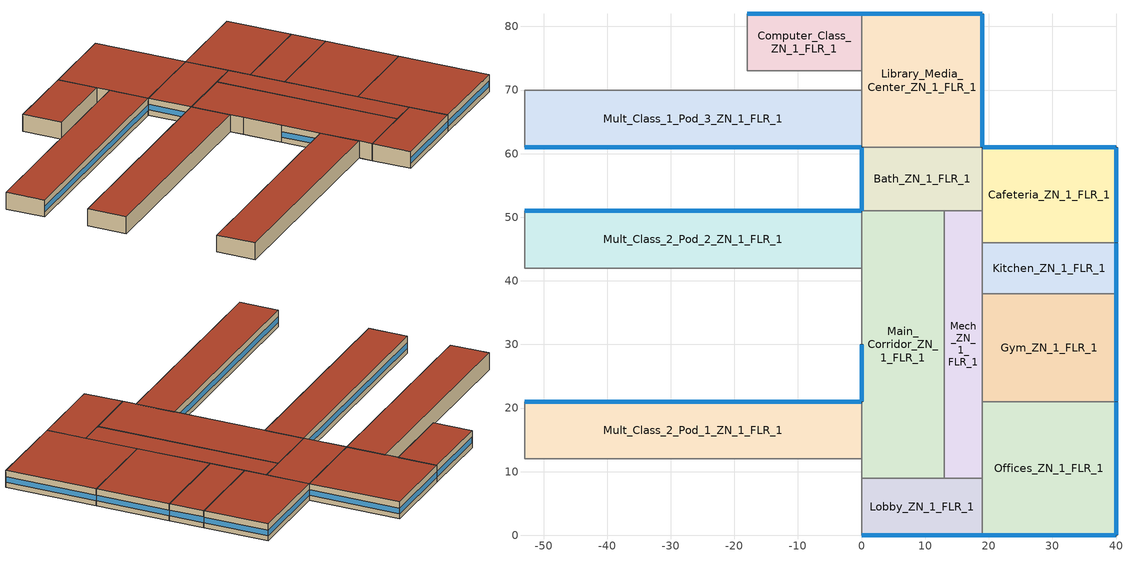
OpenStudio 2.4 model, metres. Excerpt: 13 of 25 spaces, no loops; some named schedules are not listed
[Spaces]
Library_Media_Center_ZN_1_FLR_1
 floor ground: 19,82 19,61 0,61 0,82 z0
 wall outside: 19,61 19,82 0,82 z0:4
 wall to Computer_Class_ZN_1_FLR_1: 0,82 0,73 z0:4
 wall to Bath_ZN_1_FLR_1: 0,61 19,61 z0:4
 wall to Mult_Class_1_Pod_3_ZN_1_FLR_1: 0,70 0,61 z0:4
 wall to Corridor_Pod_3_ZN_1_FLR_1: 0,73 0,70 z0:4
 window: 19,61.05 19,81.95 / 18.95,82 0.05,82 z1.2:2.51
 roof outside: 19,61 19,82 0,82 0,61 z4
Main_Corridor_ZN_1_FLR_1
 floor ground: 13,51 13,9 0,9 0,51 z0
 wall outside: 0,30 0,21 z0:4
 wall to Lobby_ZN_1_FLR_1: 0,9 13,9 z0:4
 wall to Mult_Class_2_Pod_2_ZN_1_FLR_1: 0,51 0,42 z0:4
 wall to Mult_Class_2_Pod_1_ZN_1_FLR_1: 0,21 0,12 z0:4
 wall to Corridor_Pod_1_ZN_1_FLR_1: 0,12 0,9 z0:4
 wall to Bath_ZN_1_FLR_1: 13,51 0,51 z0:4
 wall to Mech_ZN_1_FLR_1: 13,9 13,51 z0:4
 wall to Corridor_Pod_2_ZN_1_FLR_1: 0,42 0,39 z0:4
 wall to Mult_Class_1_Pod_2_ZN_1_FLR_1: 0,39 0,30 z0:4
 window: 0,29.95 0,21.05 z1.2:2.52
 roof outside: 13,9 13,51 0,51 0,9 z4
Kitchen_ZN_1_FLR_1
 floor ground: 40,46 40,38 19,38 19,46 z0
 wall outside: 40,38 40,46 z0:4
 wall to Mech_ZN_1_FLR_1: 19,46 19,38 z0:4
 wall to Cafeteria_ZN_1_FLR_1: 40,46 19,46 z0:4
 wall to Gym_ZN_1_FLR_1: 19,38 40,38 z0:4
 window: 40,38.05 40,45.95 z1.2:2.52
 roof outside: 40,38 40,46 19,46 19,38 z4
Computer_Class_ZN_1_FLR_1
 floor ground: 0,82 0,73 -18,73 -18,82 z0
 wall outside: 0,82 -18,82 z0:4
 wall to Corridor_Pod_3_ZN_1_FLR_1: -18,73 0,73 z0:4
 wall to Mult_Class_2_Pod_3_ZN_1_FLR_1: -18,82 -18,73 z0:4
 window: -0.05,82 -17.95,82 z1.2:2.51
 roof outside: 0,73 0,82 -18,82 -18,73 z4
Mech_ZN_1_FLR_1
 floor ground: 19,51 19,9 13,9 13,51 z0
 wall to Lobby_ZN_1_FLR_1: 13,9 19,9 z0:4
 wall to Offices_ZN_1_FLR_1: 19,9 19,21 z0:4
 wall to Gym_ZN_1_FLR_1: 19,21 19,38 z0:4
 wall to Bath_ZN_1_FLR_1: 19,51 13,51 z0:4
 wall to Cafeteria_ZN_1_FLR_1: 19,46 19,51 z0:4
 roof outside: 19,9 19,51 13,51 13,9 z4
Cafeteria_ZN_1_FLR_1
 floor ground: 40,61 40,46 19,46 19,61 z0
 wall outside: 40,46 40,61 19,61 z0:4
 wall to Bath_ZN_1_FLR_1: 19,61 19,51 z0:4
 window: 39.95,61 19.05,61 / 40,46.05 40,60.95 z1.2:2.51
 roof outside: 40,46 40,61 19,61 19,46 z4
Mult_Class_2_Pod_2_ZN_1_FLR_1
 floor ground: 0,51 0,42 -53,42 -53,51 z0
 wall outside: 0,51 -53,51 z0:4
 wall to Corner_Class_2_Pod_2_ZN_1_FLR_1: -53,51 -53,42 z0:4
 wall to Corridor_Pod_2_ZN_1_FLR_1: -53,42 0,42 z0:4
 window: -0.05,51 -52.95,51 z1.2:2.5
 roof outside: 0,42 0,51 -53,51 -53,42 z4
Bath_ZN_1_FLR_1
 floor ground: 19,61 19,51 0,51 0,61 z0
 wall outside: 0,61 0,51 z0:4
 window: 0,60.95 0,51.05 z1.2:2.51
 roof outside: 19,51 19,61 0,61 0,51 z4
Gym_ZN_1_FLR_1
 floor ground: 40,38 40,21 19,21 19,38 z0
 wall outside: 40,21 40,38 z0:4
 wall to Offices_ZN_1_FLR_1: 19,21 40,21 z0:4
 window: 40,21.05 40,37.95 z1.2:2.51
 roof outside: 40,21 40,38 19,38 19,21 z4
Lobby_ZN_1_FLR_1
 floor ground: 19,9 19,0 0,0 0,9 z0
 wall outside: 0,0 19,0 z0:4
 wall to Mult_Class_1_Pod_1_ZN_1_FLR_1: 0,9 0,0 z0:4
 wall to Offices_ZN_1_FLR_1: 19,0 19,9 z0:4
 window: 0.05,0 18.95,0 z1.2:2.51
 roof outside: 19,0 19,9 0,9 0,0 z4
Mult_Class_2_Pod_1_ZN_1_FLR_1
 floor ground: 0,21 0,12 -53,12 -53,21 z0
 wall outside: 0,21 -53,21 z0:4
 wall to Corner_Class_2_Pod_1_ZN_1_FLR_1: -53,21 -53,12 z0:4
 wall to Corridor_Pod_1_ZN_1_FLR_1: -53,12 0,12 z0:4
 window: -0.05,21 -52.95,21 z1.2:2.5
 roof outside: 0,12 0,21 -53,21 -53,12 z4
Offices_ZN_1_FLR_1
 floor ground: 40,21 40,0 19,0 19,21 z0
 wall outside: 19,0 40,0 40,21 z0:4
 window: 19.05,0 39.95,0 / 40,0.05 40,20.95 z1.2:2.51
 roof outside: 40,0 40,21 19,21 19,0 z4
Mult_Class_1_Pod_3_ZN_1_FLR_1
 floor ground: 0,70 0,61 -53,61 -53,70 z0
 wall outside: -53,61 0,61 z0:4
 wall to Corridor_Pod_3_ZN_1_FLR_1: 0,70 -53,70 z0:4
 wall to Corner_Class_1_Pod_3_ZN_1_FLR_1: -53,70 -53,61 z0:4
 window: -52.95,61 -0.05,61 z1.2:2.5
 roof outside: 0,61 0,70 -53,70 -53,61 z4
[Material:NoMass] Thermal Absorptance=0.9; Solar Absorptance=0.7
Name | Roughness | Thermal Resistance {m2-K/W} | Visible Absorptance
CP02 CARPET PAD | VeryRough | 0.21648 | 0.8
Typical Insulation R-13.06 1 | Smooth | 5.91238 | 0.7
Typical Carpet Pad 1 | Smooth | 0.21648 | 0.8
Typical Insulation R-10.11 1 | Smooth | 4.49096 | 0.7
Typical Insulation R-19.63 1 | Smooth | 6.17282 | 0.7
Typical Carpet Pad 2 | Smooth | 1.25503 | 0.8
Typical Carpet Pad 3 | Smooth | 3.45515 | 0.8
Typical Insulation R-0.58 1 | Smooth | 0.454528 | 0.7
Typical Insulation R-1.15 1 | Smooth | 0.454545 | 0.7
[Material]
Name | Roughness | Thickness {m} | Conductivity {W/m-K} | Density {kg/m3} | Specific Heat {J/kg-K} | Thermal Absorptance | Solar Absorptance | Visible Absorptance
100mm Normalweight concrete floor | MediumSmooth | 0.1016 | 2.31 | 2322 | 832
G01 13mm gypsum board | Smooth | 0.0127 | 0.16 | 800 | 1090 | 0.9 | 0.7 | 0.5
G05 25mm wood | MediumSmooth | 0.0254 | 0.15 | 608 | 1630 | 0.9 | 0.5 | 0.5
4 in. Normalweight Concrete Floor 1 | MediumRough | 0.1016 | 2.31 | 2322 | 832 | 0.9 | 0.7 | 0.7
1IN Stucco 1 | Smooth | 0.0253 | 0.6918 | 1858 | 837 | 0.9 | 0.7 | 0.92
8IN CONCRETE HW RefBldg 1 | Rough | 0.2032 | 1.311 | 2240 | 836.8 | 0.9 | 0.7 | 0.7
1/2IN Gypsum 1 | Smooth | 0.0127 | 0.16 | 784.9 | 830 | 0.9 | 0.4 | 0.4
Metal Roof Surface 1; F08 Metal surface 1 | Smooth | 0.0008 | 45.28 | 7824 | 500 | 0.9 | 0.7 | 0.7
6 in. Normalweight Concrete Floor 1; 6 in. Normalweight Concrete Floor 2 | MediumRough | 0.1524 | 2.31 | 2322 | 832 | 0.9 | 0.7 | 0.7
[Construction]
Typical Interior Floor: 100mm Normalweight concrete floor, CP02 CARPET PAD
Typical Interior Wall: G01 13mm gypsum board, G01 13mm gypsum board
Typical Interior Ceiling: CP02 CARPET PAD, 100mm Normalweight concrete floor
Typical Interior Window: Clear 3mm
Typical Interior Door; Typical Interior Partition: G05 25mm wood
Customized opaque construction Typical Insulated Exterior Mass Floor R-15.63 to conductance of 0.162: Typical Insulation R-13.06 1, 4 in. Normalweight Concrete Floor 1, Typical Carpet Pad 1
Customized opaque construction Typical Insulated Exterior Mass Wall R-12.5 to conductance of 0.21: 1IN Stucco 1, 8IN CONCRETE HW RefBldg 1, Typical Insulation R-10.11 1, 1/2IN Gypsum 1
Customized opaque construction Typical Insulated Metal Building Roof R-20.41 to conductance of 0.162: Metal Roof Surface 1, Typical Insulation R-19.63 1
Customized opaque construction Typical Insulated Carpeted 6in Slab Floor to conductance of 0.757: 6 in. Normalweight Concrete Floor 1, Typical Carpet Pad 2
Customized opaque construction Typical Insulated Carpeted 6in Slab Floor to conductance of 0.284: 6 in. Normalweight Concrete Floor 2, Typical Carpet Pad 3
Customized Fenestration: cond=0.220 tvis=0.220 tsol=0.232: Customized Fenestration:: cond=0.220 tvis=0.220 tsol=0.232
Customized opaque construction Typical Insulated Metal Door R-1.43 to conductance of 2.2: F08 Metal surface 1, Typical Insulation R-0.58 1
Customized Fenestration: cond=0.220 tvis=0.441 tsol=0.279: Customized Fenestration:: cond=0.220 tvis=0.441 tsol=0.279
Customized opaque construction Typical Overhead Door R-2.0 to conductance of 2.2: Typical Insulation R-1.15 1
Customized Fenestration: cond=0.220 tvis=0.294 tsol=0.332: Customized Fenestration:: cond=0.220 tvis=0.294 tsol=0.332
Customized Fenestration: cond=0.220 tvis=0.898 tsol=0.837: Customized Fenestration:: cond=0.220 tvis=0.898 tsol=0.837
[DefaultConstructionSet]
NECB2015 - PriSchl - WholeBuilding - NECB HDD Method at hdd = 5120.0: Default Exterior Surface Constructions=NECB2015 - PriSchl - WholeBuilding - NECB HDD Method at hdd = 5120.0; Default Interior Surface Constructions=Default Surface Constructions 2; Default Ground Contact Surface Constructions=NECB2015 - PriSchl - WholeBuilding - NECB HDD Method at hdd = 5120.0 1; Default Exterior SubSurface Constructions=NECB2015 - PriSchl - WholeBuilding - NECB HDD Method at hdd = 5120.0; Default Interior SubSurface Constructions=Default Sub Surface Constructions 2; Interior Partition Construction=Typical Interior Partition
[DefaultSurfaceConstructions]
Name | Floor Construction | Wall Construction | Roof Ceiling Construction
Default Surface Constructions 2 | Typical Interior Floor | Typical Interior Wall | Typical Interior Ceiling
NECB2015 - PriSchl - WholeBuilding - NECB HDD Method at hdd = 5120.0 | Customized opaque construction Typical Insulated Exterior Mass Floor R-15.63 to conductance of 0.162 | Customized opaque construction Typical Insulated Exterior Mass Wall R-12.5 to conductance of 0.21 | Customized opaque construction Typical Insulated Metal Building Roof R-20.41 to conductance of 0.162
NECB2015 - PriSchl - WholeBuilding - NECB HDD Method at hdd = 5120.0 1 | Customized opaque construction Typical Insulated Carpeted 6in Slab Floor to conductance of 0.757 | Customized opaque construction Typical Insulated Carpeted 6in Slab Floor to conductance of 0.284 | Customized opaque construction Typical Insulated Carpeted 6in Slab Floor to conductance of 0.284
[DefaultSubSurfaceConstructions]
Name | Fixed Window Construction | Operable Window Construction | Door Construction | Glass Door Construction | Overhead Door Construction | Skylight Construction | Tubular Daylight Dome Construction | Tubular Daylight Diffuser Construction
Default Sub Surface Constructions 2 | Typical Interior Window | Typical Interior Window | Typical Interior Door
NECB2015 - PriSchl - WholeBuilding - NECB HDD Method at hdd = 5120.0 | Customized Fenestration: cond=0.220 tvis=0.220 tsol=0.232 | Customized Fenestration: cond=0.220 tvis=0.220 tsol=0.232 | Customized opaque construction Typical Insulated Metal Door R-1.43 to conductance of 2.2 | Customized Fenestration: cond=0.220 tvis=0.441 tsol=0.279 | Customized opaque construction Typical Overhead Door R-2.0 to conductance of 2.2 | Customized Fenestration: cond=0.220 tvis=0.294 tsol=0.332 | Customized Fenestration: cond=0.220 tvis=0.898 tsol=0.837 | Customized Fenestration: cond=0.220 tvis=0.898 tsol=0.837
[WindowMaterial:Glazing]
Clear 3mm: Optical Data Type=SpectralAverage; Thickness {m}=0.003; Solar Transmittance at Normal Incidence=0.837; Front Side Solar Reflectance at Normal Incidence=0.075; Back Side Solar Reflectance at Normal Incidence=0.075; Visible Transmittance at Normal Incidence=0.898; Front Side Visible Reflectance at Normal Incidence=0.081; Back Side Visible Reflectance at Normal Incidence=0.081; Infrared Transmittance at Normal Incidence=0; Front Side Infrared Hemispherical Emissivity=0.84; Back Side Infrared Hemispherical Emissivity=0.84; Conductivity {W/m-K}=0.9; Dirt Correction Factor for Solar and Visible Transmittance=1; Solar Diffusing=No
[WindowMaterial:SimpleGlazingSystem] U-Factor {W/m2-K}=2.2; Solar Heat Gain Coefficient=0.6; Visible Transmittance=0.21
Customized Fenestration:: cond=0.220 tvis=0.220 tsol=0.232; Customized Fenestration:: cond=0.220 tvis=0.441 tsol=0.279; Customized Fenestration:: cond=0.220 tvis=0.294 tsol=0.332; Customized Fenestration:: cond=0.220 tvis=0.898 tsol=0.837
[Space] Building Story=Building Story 1; Part of Total Floor Area=Yes
Name | Space Type | Thermal Zone
Library_Media_Center_ZN_1_FLR_1 | Space Function Library reading area | Sp-Library_Media_Center_ZN_1_FLR_1 Sys-3 Flr-1 Sch-C HPlcmt-east ZN
Main_Corridor_ZN_1_FLR_1 | Space Function Corridor/Transition area other-sch-D | Sp-Main_Corridor_ZN_1_FLR_1 Sys-3 Flr-1 Sch-D HPlcmt-west ZN
Mult_Class_2_Pod_2_ZN_1_FLR_1 | Space Function Classroom/Lecture hall/Training room other | Sp-Mult_Class_2_Pod_2_ZN_1_FLR_1 Sys-3 Flr-1 Sch-D HPlcmt-north ZN
Kitchen_ZN_1_FLR_1 | Space Function Food preparation area | Sp-Kitchen_ZN_1_FLR_1 Sys-3 Flr-1 Sch-B HPlcmt-east ZN
Mult_Class_1_Pod_3_ZN_1_FLR_1 | Space Function Classroom/Lecture hall/Training room other | Sp-Mult_Class_1_Pod_3_ZN_1_FLR_1 Sys-3 Flr-1 Sch-D HPlcmt-south ZN
Computer_Class_ZN_1_FLR_1 | Space Function Classroom/Lecture hall/Training room other | Sp-Computer_Class_ZN_1_FLR_1 Sys-3 Flr-1 Sch-D HPlcmt-north ZN
Mult_Class_2_Pod_1_ZN_1_FLR_1 | Space Function Classroom/Lecture hall/Training room other | Sp-Mult_Class_2_Pod_1_ZN_1_FLR_1 Sys-3 Flr-1 Sch-D HPlcmt-north ZN
Mech_ZN_1_FLR_1 | Space Function Electrical/Mechanical room-sch-D | Sp-Mech_ZN_1_FLR_1 Sys-3 Flr-1 Sch-D HPlcmt-core ZN
Cafeteria_ZN_1_FLR_1 | Space Function Conference/Meeting/Multi-purpose room | Sp-Cafeteria_ZN_1_FLR_1 Sys-3 Flr-1 Sch-C HPlcmt-north ZN
Bath_ZN_1_FLR_1 | Space Function Washroom - other-sch-D | Sp-Bath_ZN_1_FLR_1 Sys-3 Flr-1 Sch-D HPlcmt-west ZN
Offices_ZN_1_FLR_1 | Space Function Office enclosed > 25 m2 | Sp-Offices_ZN_1_FLR_1 Sys-3 Flr-1 Sch-A HPlcmt-east ZN
Gym_ZN_1_FLR_1 | Space Function Gymnasium/Fitness centre playing area | Sp-Gym_ZN_1_FLR_1 Sys-3 Flr-1 Sch-B HPlcmt-east ZN
Lobby_ZN_1_FLR_1 | Space Function Lobby - elevator | Sp-Lobby_ZN_1_FLR_1 Sys-3 Flr-1 Sch-C HPlcmt-south ZN
[BuildingStory]
Building Story 1: Nominal Z Coordinate {m}=0
[SpaceType] Standards Building Type=Space Function
Name | Default Schedule Set | Design Specification Outdoor Air Object | Standards Space Type
Space Function Washroom - other-sch-D | Space Function Washroom - other-sch-D Schedule Set | Space Function Washroom - other-sch-D Ventilation | Washroom - other-sch-D
Space Function Conference/Meeting/Multi-purpose room | Space Function Conference/Meeting/Multi-purpose room Schedule Set | Space Function Conference/Meeting/Multi-purpose room Ventilation | Conference/Meeting/Multi-purpose room
Space Function Gymnasium/Fitness centre playing area | Space Function Gymnasium/Fitness centre playing area Schedule Set | Space Function Gymnasium/Fitness centre playing area Ventilation | Gymnasium/Fitness centre playing area
Space Function Food preparation area | Space Function Food preparation area Schedule Set | Space Function Food preparation area Ventilation | Food preparation area
Space Function Library reading area | Space Function Library reading area Schedule Set | Space Function Library reading area Ventilation | Library reading area
Space Function Lobby - elevator | Space Function Lobby - elevator Schedule Set | Space Function Lobby - elevator Ventilation | Lobby - elevator
Space Function Electrical/Mechanical room-sch-D | Space Function Electrical/Mechanical room-sch-D Schedule Set | Space Function Electrical/Mechanical room-sch-D Ventilation | Electrical/Mechanical room-sch-D
Space Function Office enclosed > 25 m2 | Space Function Office enclosed > 25 m2 Schedule Set | Space Function Office enclosed > 25 m2 Ventilation | Office enclosed > 25 m2
[People] Work Efficiency Schedule=Work Efficiency Schedule; Clothing Insulation Schedule=Clothing Schedule; Air Velocity Schedule=Air Velocity Schedule; Multiplier=1
Name | People Definition | Space or SpaceType
Space Function Conference/Meeting/Multi-purpose room People | Space Function Conference/Meeting/Multi-purpose room People Definition | Space Function Conference/Meeting/Multi-purpose room
Space Function Electrical/Mechanical room-sch-D People | Space Function Electrical/Mechanical room-sch-D People Definition | Space Function Electrical/Mechanical room-sch-D
Space Function Food preparation area People | Space Function Food preparation area People Definition | Space Function Food preparation area
Space Function Gymnasium/Fitness centre playing area People | Space Function Gymnasium/Fitness centre playing area People Definition | Space Function Gymnasium/Fitness centre playing area
Space Function Library reading area People | Space Function Library reading area People Definition | Space Function Library reading area
Space Function Lobby - elevator People | Space Function Lobby - elevator People Definition | Space Function Lobby - elevator
Space Function Office enclosed > 25 m2 People | Space Function Office enclosed > 25 m2 People Definition | Space Function Office enclosed > 25 m2
Space Function Washroom - other-sch-D People | Space Function Washroom - other-sch-D People Definition | Space Function Washroom - other-sch-D
[Lights] Fraction Replaceable=1
Name | Lights Definition | Space or SpaceType
Space Function Conference/Meeting/Multi-purpose room Lights | Space Function Conference/Meeting/Multi-purpose room Lights Definition | Space Function Conference/Meeting/Multi-purpose room
Space Function Electrical/Mechanical room-sch-D Lights | Space Function Electrical/Mechanical room-sch-D Lights Definition | Space Function Electrical/Mechanical room-sch-D
Space Function Food preparation area Lights | Space Function Food preparation area Lights Definition | Space Function Food preparation area
Space Function Gymnasium/Fitness centre playing area Lights | Space Function Gymnasium/Fitness centre playing area Lights Definition | Space Function Gymnasium/Fitness centre playing area
Space Function Library reading area Lights | Space Function Library reading area Lights Definition | Space Function Library reading area
Space Function Lobby - elevator Lights | Space Function Lobby - elevator Lights Definition | Space Function Lobby - elevator
Space Function Office enclosed > 25 m2 Lights | Space Function Office enclosed > 25 m2 Lights Definition | Space Function Office enclosed > 25 m2
Space Function Washroom - other-sch-D Lights | Space Function Washroom - other-sch-D Lights Definition | Space Function Washroom - other-sch-D
[ElectricEquipment]
Name | Electric Equipment Definition | Space or SpaceType
Space Function Conference/Meeting/Multi-purpose room Elec Equip | Space Function Conference/Meeting/Multi-purpose room Elec Equip Definition | Space Function Conference/Meeting/Multi-purpose room
Space Function Electrical/Mechanical room-sch-D Elec Equip | Space Function Electrical/Mechanical room-sch-D Elec Equip Definition | Space Function Electrical/Mechanical room-sch-D
Space Function Food preparation area Elec Equip | Space Function Food preparation area Elec Equip Definition | Space Function Food preparation area
Space Function Gymnasium/Fitness centre playing area Elec Equip | Space Function Gymnasium/Fitness centre playing area Elec Equip Definition | Space Function Gymnasium/Fitness centre playing area
Space Function Library reading area Elec Equip | Space Function Library reading area Elec Equip Definition | Space Function Library reading area
Space Function Office enclosed > 25 m2 Elec Equip | Space Function Office enclosed > 25 m2 Elec Equip Definition | Space Function Office enclosed > 25 m2
Space Function Washroom - other-sch-D Elec Equip | Space Function Washroom - other-sch-D Elec Equip Definition | Space Function Washroom - other-sch-D
[DesignSpecification:OutdoorAir] Outdoor Air Method=Sum; Outdoor Air Flow per Person {m3/s-person}=0; Outdoor Air Flow Rate {m3/s}=0; Outdoor Air Flow Air Changes per Hour {1/hr}=0
Name | Outdoor Air Flow per Floor Area {m3/s-m2}
Space Function Conference/Meeting/Multi-purpose room Ventilation | 0.0015748
Space Function Electrical/Mechanical room-sch-D Ventilation; Space Function Washroom - other-sch-D Ventilation | 0.0003048
Space Function Food preparation area Ventilation | 0.0013716
Space Function Gymnasium/Fitness centre playing area Ventilation | 0.001524
Space Function Library reading area Ventilation | 0.0008636
Space Function Lobby - elevator Ventilation | 0.00404876
Space Function Office enclosed > 25 m2 Ventilation | 0.00042164
[DefaultScheduleSet] People Activity Level Schedule=NECB-Activity; Infiltration Schedule=Always On
Name | Number of People Schedule | Lighting Schedule | Electric Equipment Schedule
Space Function Conference/Meeting/Multi-purpose room Schedule Set; Space Function Library reading area Schedule Set; Space Function Lobby - elevator Schedule Set | NECB-C-Occupancy | NECB-C-Lighting | NECB-C-Electric-Equipment
Space Function Electrical/Mechanical room-sch-D Schedule Set; Space Function Washroom - other-sch-D Schedule Set | NECB-D-Occupancy | NECB-D-Lighting | NECB-D-Electric-Equipment
Space Function Food preparation area Schedule Set; Space Function Gymnasium/Fitness centre playing area Schedule Set | NECB-B-Occupancy | NECB-B-Lighting | NECB-B-Electric-Equipment
Space Function Office enclosed > 25 m2 Schedule Set | NECB-A-Occupancy | NECB-A-Lighting | NECB-A-Electric-Equipment
[ThermostatSetpoint:DualSetpoint]
Name | Heating Setpoint Temperature Schedule | Cooling Setpoint Temperature Schedule
Space Function Classroom/Lecture hall/Training room other Thermostat 14; Space Function Classroom/Lecture hall/Training room other Thermostat 18; Space Function Classroom/Lecture hall/Training room other Thermostat 19; Space Function Washroom - other-sch-D Thermostat 2; Space Function Corridor/Transition area other-sch-D Thermostat 8; Space Function Classroom/Lecture hall/Training room other Thermostat 26; Space Function Electrical/Mechanical room-sch-D Thermostat 2 | NECB-D-Thermostat Setpoint-Heating | NECB-D-Thermostat Setpoint-Cooling
Space Function Conference/Meeting/Multi-purpose room Thermostat 2; Space Function Library reading area Thermostat 2; Space Function Lobby - elevator Thermostat 2 | NECB-C-Thermostat Setpoint-Heating | NECB-C-Thermostat Setpoint-Cooling
Space Function Gymnasium/Fitness centre playing area Thermostat 2; Space Function Food preparation area Thermostat 2 | NECB-B-Thermostat Setpoint-Heating | NECB-B-Thermostat Setpoint-Cooling
Space Function Office enclosed > 25 m2 Thermostat 2 | NECB-A-Thermostat Setpoint-Heating | NECB-A-Thermostat Setpoint-Cooling
[SpaceInfiltration:DesignFlowRate] Schedule=Always On Discrete; Design Flow Rate Calculation Method=Flow/ExteriorArea; Flow per Exterior Surface Area {m3/s-m2}=0.00025; Constant Term Coefficient=0; Temperature Term Coefficient=0; Velocity Term Coefficient=0.224; Velocity Squared Term Coefficient=0
Name | Space or SpaceType
Bath_ZN_1_FLR_1 Infiltration | Bath_ZN_1_FLR_1
Cafeteria_ZN_1_FLR_1 Infiltration | Cafeteria_ZN_1_FLR_1
Computer_Class_ZN_1_FLR_1 Infiltration | Computer_Class_ZN_1_FLR_1
Gym_ZN_1_FLR_1 Infiltration | Gym_ZN_1_FLR_1
Kitchen_ZN_1_FLR_1 Infiltration | Kitchen_ZN_1_FLR_1
Library_Media_Center_ZN_1_FLR_1 Infiltration | Library_Media_Center_ZN_1_FLR_1
Lobby_ZN_1_FLR_1 Infiltration | Lobby_ZN_1_FLR_1
Main_Corridor_ZN_1_FLR_1 Infiltration | Main_Corridor_ZN_1_FLR_1
Mech_ZN_1_FLR_1 Infiltration | Mech_ZN_1_FLR_1
Mult_Class_1_Pod_3_ZN_1_FLR_1 Infiltration | Mult_Class_1_Pod_3_ZN_1_FLR_1
Mult_Class_2_Pod_1_ZN_1_FLR_1 Infiltration | Mult_Class_2_Pod_1_ZN_1_FLR_1
Mult_Class_2_Pod_2_ZN_1_FLR_1 Infiltration | Mult_Class_2_Pod_2_ZN_1_FLR_1
Offices_ZN_1_FLR_1 Infiltration | Offices_ZN_1_FLR_1
[ThermalZone] Use Ideal Air Loads=No
Name | Thermostat
Sp-Computer_Class_ZN_1_FLR_1 Sys-3 Flr-1 Sch-D HPlcmt-north ZN | Space Function Classroom/Lecture hall/Training room other Thermostat 14
Sp-Mult_Class_2_Pod_1_ZN_1_FLR_1 Sys-3 Flr-1 Sch-D HPlcmt-north ZN | Space Function Classroom/Lecture hall/Training room other Thermostat 18
Sp-Mult_Class_2_Pod_2_ZN_1_FLR_1 Sys-3 Flr-1 Sch-D HPlcmt-north ZN | Space Function Classroom/Lecture hall/Training room other Thermostat 19
Sp-Bath_ZN_1_FLR_1 Sys-3 Flr-1 Sch-D HPlcmt-west ZN | Space Function Washroom - other-sch-D Thermostat 2
Sp-Main_Corridor_ZN_1_FLR_1 Sys-3 Flr-1 Sch-D HPlcmt-west ZN | Space Function Corridor/Transition area other-sch-D Thermostat 8
Sp-Mult_Class_1_Pod_3_ZN_1_FLR_1 Sys-3 Flr-1 Sch-D HPlcmt-south ZN | Space Function Classroom/Lecture hall/Training room other Thermostat 26
Sp-Mech_ZN_1_FLR_1 Sys-3 Flr-1 Sch-D HPlcmt-core ZN | Space Function Electrical/Mechanical room-sch-D Thermostat 2
Sp-Cafeteria_ZN_1_FLR_1 Sys-3 Flr-1 Sch-C HPlcmt-north ZN | Space Function Conference/Meeting/Multi-purpose room Thermostat 2
Sp-Library_Media_Center_ZN_1_FLR_1 Sys-3 Flr-1 Sch-C HPlcmt-east ZN | Space Function Library reading area Thermostat 2
Sp-Lobby_ZN_1_FLR_1 Sys-3 Flr-1 Sch-C HPlcmt-south ZN | Space Function Lobby - elevator Thermostat 2
Sp-Gym_ZN_1_FLR_1 Sys-3 Flr-1 Sch-B HPlcmt-east ZN | Space Function Gymnasium/Fitness centre playing area Thermostat 2
Sp-Kitchen_ZN_1_FLR_1 Sys-3 Flr-1 Sch-B HPlcmt-east ZN | Space Function Food preparation area Thermostat 2
Sp-Offices_ZN_1_FLR_1 Sys-3 Flr-1 Sch-A HPlcmt-east ZN | Space Function Office enclosed > 25 m2 Thermostat 2
